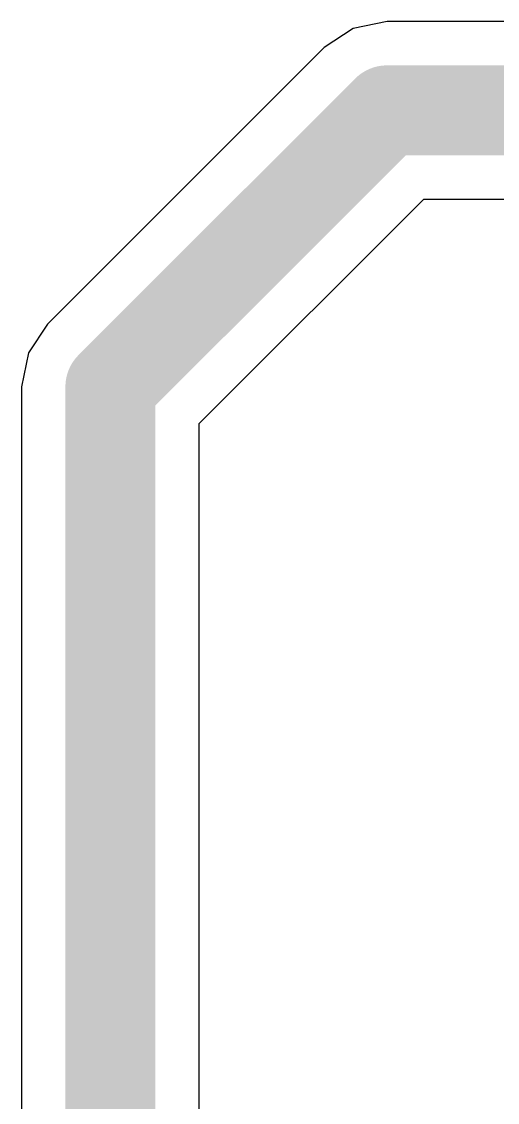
# Model space of a CAD drawing. Header units: inches. Extents: x -0.4 to 12.9, y -0.9 to 6.
# Drawn here: x 1.1202 to 1.1994, y 2.1368 to 2.3168 of the extents above; entities that cross this region are included whole.
import ezdxf

# ---------------------------------------------------------------- set-up
doc = ezdxf.new("R2010")
doc.units = ezdxf.units.IN
doc.header["$MEASUREMENT"] = 0
doc.layers.add('Bottom Layer', color=5, linetype='Continuous')

msp = doc.modelspace()

# ---------------------------------------------------------------- linework, layer by layer
at = {"layer": 'Bottom Layer'}
for p, q in [((1.17534, 2.31566), (1.17055, 2.31245)), ((1.181, 2.31678), (1.17534, 2.31566)), ((1.27175, 2.31678), (1.181, 2.31678)), ((1.17055, 2.31245), (1.1245, 2.2664)), ((1.14973, 2.24983), (1.18712, 2.28722)), ((1.18712, 2.28722), (1.27175, 2.28722)), ((1.1245, 2.2664), (1.12129, 2.26161)), ((1.12129, 2.26161), (1.12017, 2.25595)), ((1.12017, 2.25595), (1.12017, 1.77005)), ((1.14973, 1.77617), (1.14973, 2.24983))]:
    msp.add_line(p, q, dxfattribs=at)
for points in [[(1.13495, 2.25595, 0.015, 0.015, 0), (1.181, 2.302, 0.015, 0.015, 0)], [(1.181, 2.302, 0.015, 0.015, 0), (1.30718, 2.302, 0.015, 0.015, 0)], [(1.13495, 1.77005, 0.015, 0.015, 0), (1.13495, 2.25595, 0.015, 0.015, 0)]]:
    msp.add_lwpolyline(points, format="xyseb", dxfattribs=at)
for points in [[(1.17725, 2.302, 0.0075, 0.0075, 1), (1.18475, 2.302, 0.0075, 0.0075, 1)], [(1.17725, 2.302, 0.0075, 0.0075, 1), (1.18475, 2.302, 0.0075, 0.0075, 1)], [(1.1312, 2.25595, 0.0075, 0.0075, 1), (1.1387, 2.25595, 0.0075, 0.0075, 1)], [(1.1312, 2.25595, 0.0075, 0.0075, 1), (1.1387, 2.25595, 0.0075, 0.0075, 1)]]:
    msp.add_lwpolyline(points, format="xyseb", close=True, dxfattribs=at)

doc.saveas('drawing.dxf')
